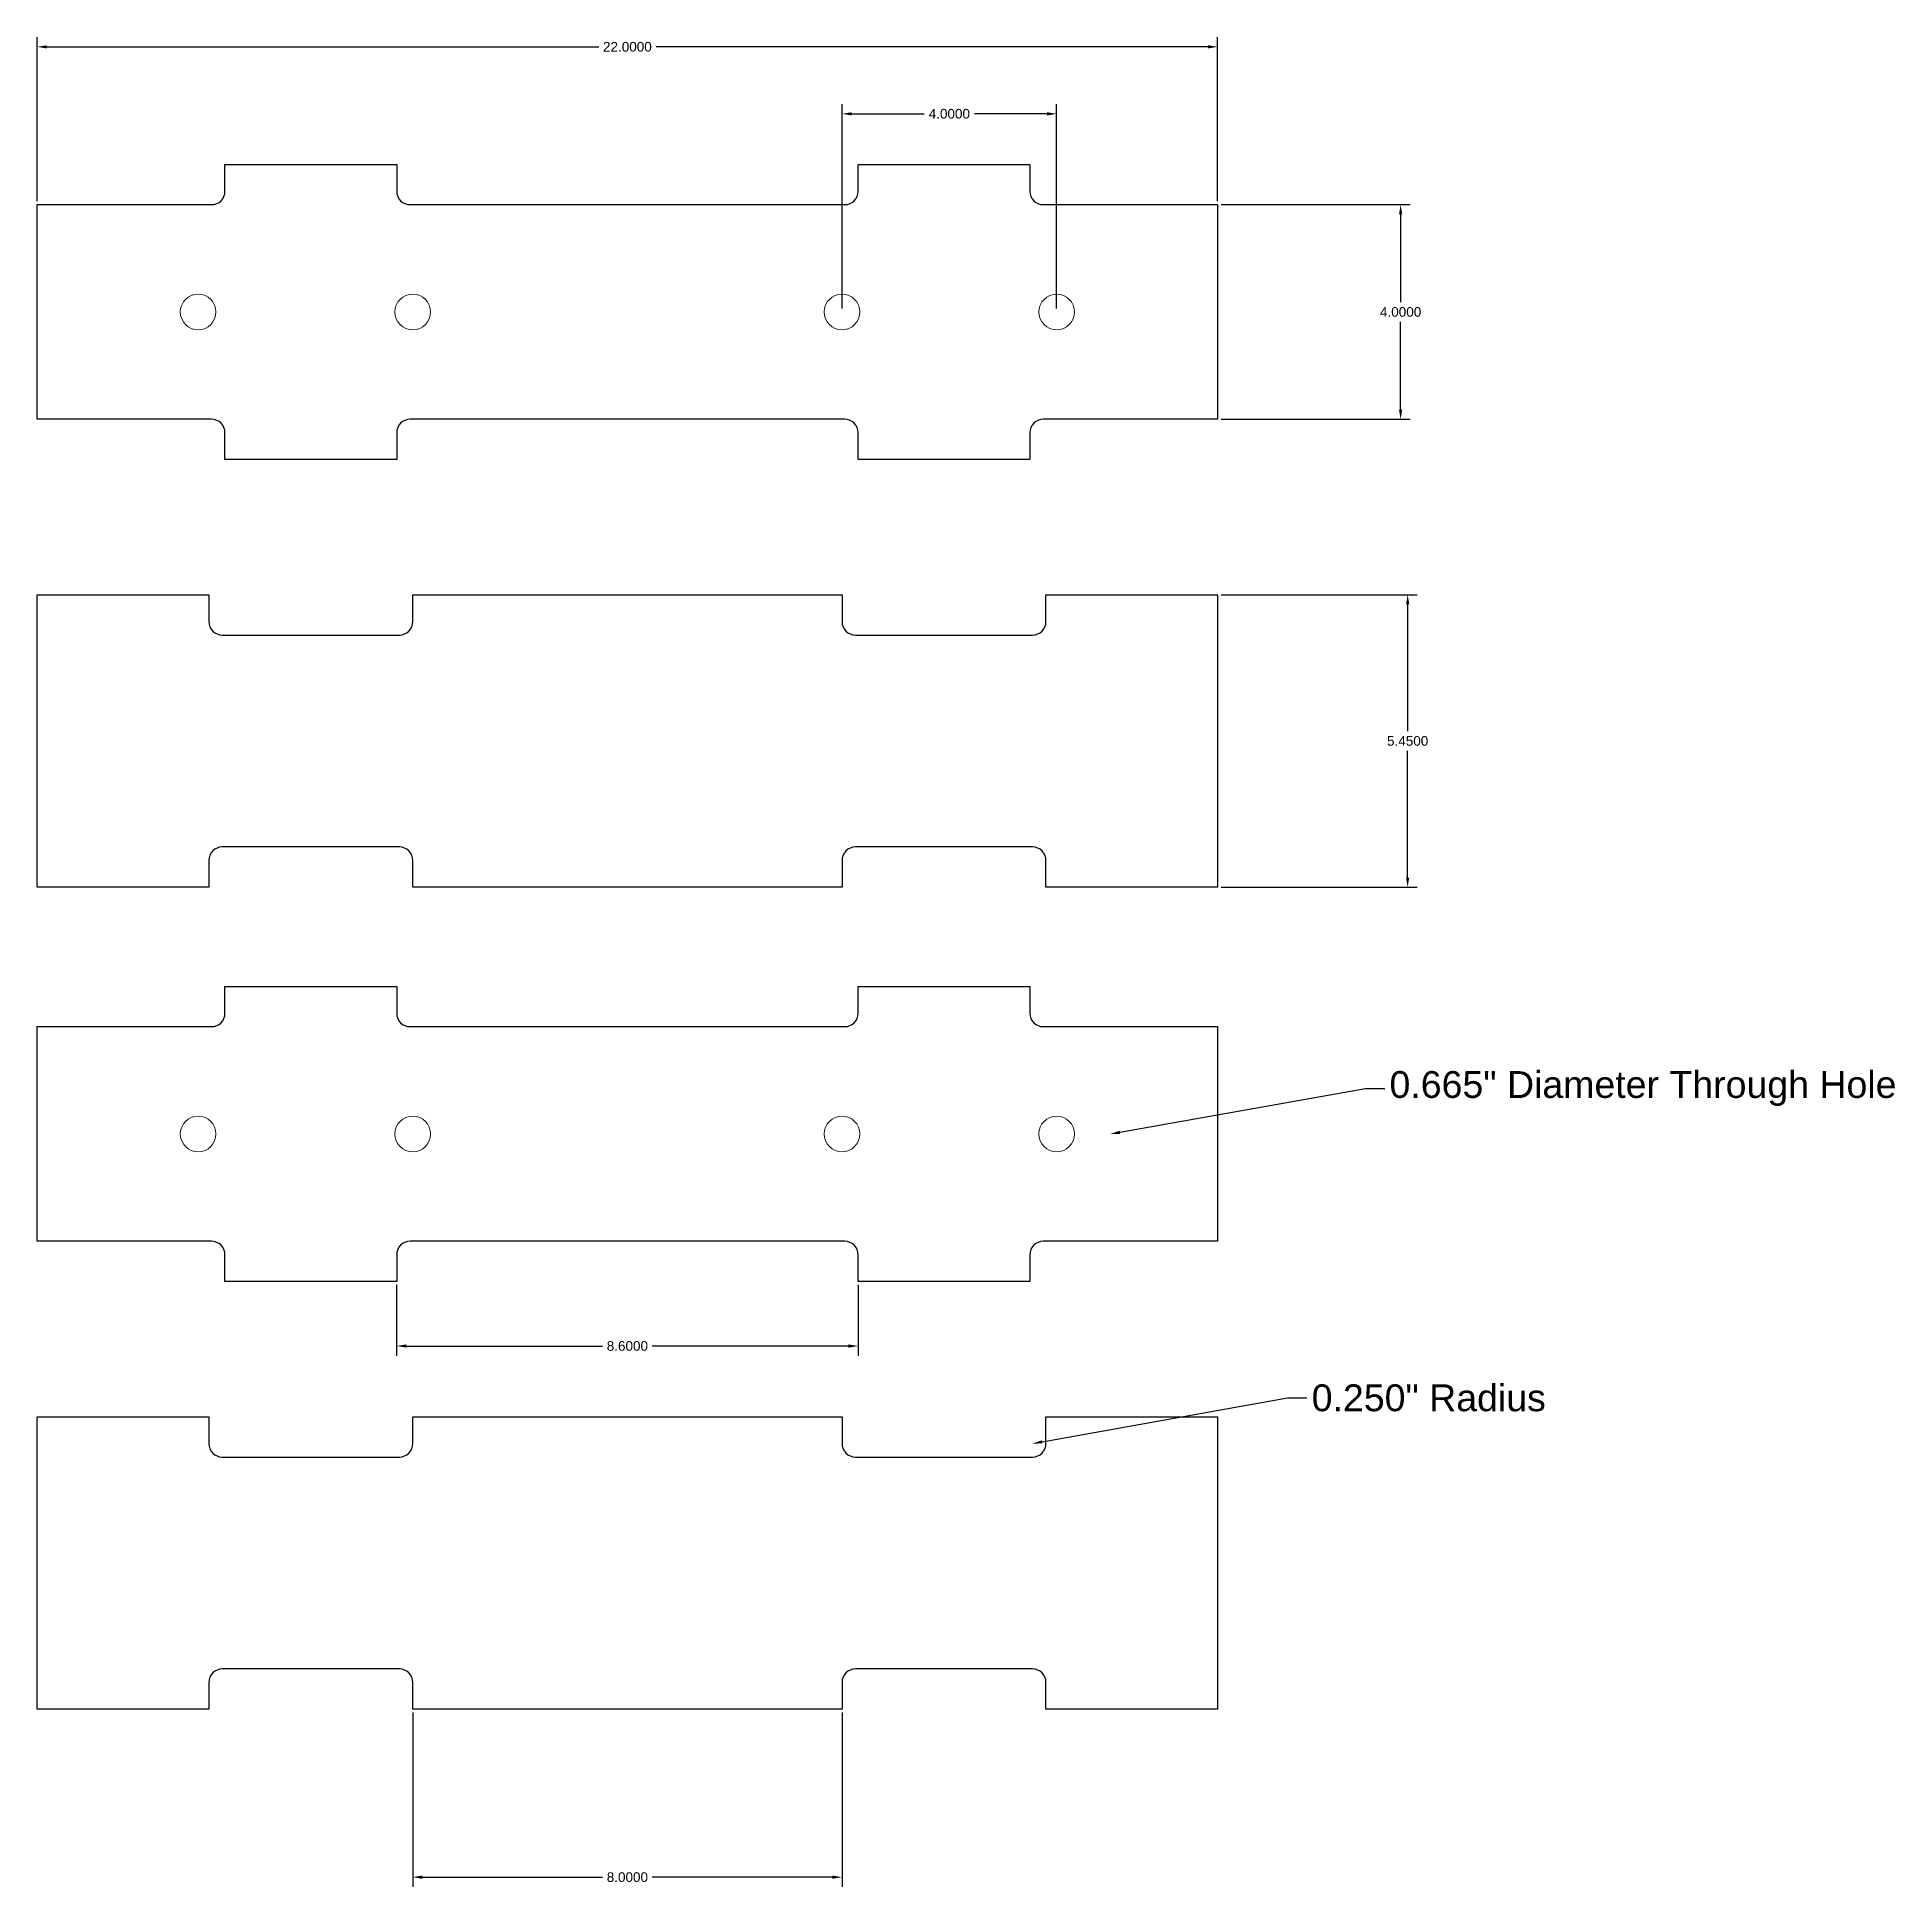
# Model space of a CAD drawing. Header units: inches. Extents: x 2.6 to 37.2, y 2 to 36.4.
import ezdxf
from ezdxf import colors
from ezdxf.entities.mleader import LeaderData, LeaderLine
from ezdxf.math import Vec2, Vec3

# ---------------------------------------------------------------- set-up
doc = ezdxf.new("R2010")
doc.units = ezdxf.units.IN
doc.header["$MEASUREMENT"] = 0
doc.layers.add('Drilling', color=3, linetype='Continuous', lineweight=13)
doc.styles.get("Standard").update_dxf_attribs({"font": 'Arial.ttf'})
doc.dimstyles.get("Standard").update_dxf_attribs({"dimtxt": 0.18, "dimasz": 0.18, "dimexe": 0.18, "dimexo": 0.0625, "dimgap": 0.09, "dimtad": 0, "dimtih": 1, "dimtoh": 1, "dimdec": 4, "dimzin": 0, "dimdsep": 46, "dimtxsty": 'Standard', "dimcen": 0.09, "dimadec": 0, "dimazin": 0, "dimtfac": 1, "dimtdec": 4, "dimtofl": 0, "dimtmove": 0, "dimatfit": 3, "dimfxl": 1, "dimtolj": 1, "dimtzin": 0, "dimarcsym": 0})

# ---------------------------------------------------------------- blocks, each defined once
blk = doc.blocks.new('*D7')
at = {"color": 0, "lineweight": -2, "transparency": 16777216}
for p, q in [((2.555, 33.37), (2.555, 36.428)), ((24.555, 33.37), (24.555, 36.428)), ((2.735, 36.248), (13.02, 36.248)), ((24.375, 36.248), (14.091, 36.248))]:
    blk.add_line(p, q, dxfattribs=at)
at = {"color": 0, "transparency": 16777216}
for points in [[(2.735, 36.278), (2.735, 36.218), (2.555, 36.248)], [(24.375, 36.278), (24.375, 36.218), (24.555, 36.248)]]:
    blk.add_solid(points, dxfattribs=at)
at = {"layer": 'Defpoints', "color": 0, "transparency": 16777216}
for p in [(2.555, 36.248), (2.555, 33.307), (24.555, 33.307)]:
    blk.add_point(p, dxfattribs=at)
at = {"color": 0, "transparency": 16777216, "insert": (13.555, 36.248), "char_height": 0.18, "attachment_point": 5}
blk.add_mtext('\\A1;22.0000', dxfattribs=at)
blk = doc.blocks.new('*D8')
at = {"color": 0, "lineweight": -2, "transparency": 16777216}
for p, q in [((24.618, 33.307), (28.145, 33.307)), ((27.965, 33.127), (27.965, 31.488)), ((27.965, 29.487), (27.965, 31.126)), ((24.618, 29.307), (28.145, 29.307))]:
    blk.add_line(p, q, dxfattribs=at)
at = {"color": 0, "transparency": 16777216}
for points in [[(27.935, 33.127), (27.995, 33.127), (27.965, 33.307)], [(27.935, 29.487), (27.995, 29.487), (27.965, 29.307)]]:
    blk.add_solid(points, dxfattribs=at)
at = {"layer": 'Defpoints', "color": 0, "transparency": 16777216}
for p in [(24.555, 33.307), (24.555, 29.307), (27.965, 29.307)]:
    blk.add_point(p, dxfattribs=at)
at = {"color": 0, "transparency": 16777216, "insert": (27.965, 31.307), "char_height": 0.18, "attachment_point": 5}
blk.add_mtext('\\A1;4.0000', dxfattribs=at)
blk = doc.blocks.new('*D9')
at = {"color": 0, "lineweight": -2, "transparency": 16777216}
for p, q in [((24.618, 26.038), (28.276, 26.038)), ((28.096, 25.858), (28.096, 23.494)), ((28.096, 20.768), (28.096, 23.131)), ((24.618, 20.588), (28.276, 20.588))]:
    blk.add_line(p, q, dxfattribs=at)
at = {"color": 0, "transparency": 16777216}
for points in [[(28.066, 25.858), (28.126, 25.858), (28.096, 26.038)], [(28.066, 20.768), (28.126, 20.768), (28.096, 20.588)]]:
    blk.add_solid(points, dxfattribs=at)
at = {"layer": 'Defpoints', "color": 0, "transparency": 16777216}
for p in [(24.555, 26.038), (24.555, 20.588), (28.096, 20.588)]:
    blk.add_point(p, dxfattribs=at)
at = {"color": 0, "transparency": 16777216, "insert": (28.096, 23.313), "char_height": 0.18, "attachment_point": 5}
blk.add_mtext('\\A1;5.4500', dxfattribs=at)
blk = doc.blocks.new('*D10')
at = {"color": 0, "lineweight": -2, "transparency": 16777216}
for p, q in [((9.555, 5.207), (9.555, 1.96)), ((17.555, 5.207), (17.555, 1.96)), ((9.735, 2.14), (13.093, 2.14)), ((17.375, 2.14), (14.017, 2.14))]:
    blk.add_line(p, q, dxfattribs=at)
at = {"color": 0, "transparency": 16777216}
for points in [[(9.735, 2.17), (9.735, 2.11), (9.555, 2.14)], [(17.375, 2.17), (17.375, 2.11), (17.555, 2.14)]]:
    blk.add_solid(points, dxfattribs=at)
at = {"layer": 'Defpoints', "color": 0, "transparency": 16777216}
for p in [(9.555, 5.27), (17.555, 5.27), (17.555, 2.14)]:
    blk.add_point(p, dxfattribs=at)
at = {"color": 0, "transparency": 16777216, "insert": (13.555, 2.14), "char_height": 0.18, "attachment_point": 5}
blk.add_mtext('\\A1;8.0000', dxfattribs=at)
blk = doc.blocks.new('*D11')
at = {"color": 0, "lineweight": -2, "transparency": 16777216}
for p, q in [((9.255, 13.177), (9.255, 11.858)), ((17.855, 13.177), (17.855, 11.858)), ((9.435, 12.038), (13.093, 12.038)), ((17.675, 12.038), (14.017, 12.038))]:
    blk.add_line(p, q, dxfattribs=at)
at = {"color": 0, "transparency": 16777216}
for points in [[(9.435, 12.068), (9.435, 12.008), (9.255, 12.038)], [(17.675, 12.068), (17.675, 12.008), (17.855, 12.038)]]:
    blk.add_solid(points, dxfattribs=at)
at = {"layer": 'Defpoints', "color": 0, "transparency": 16777216}
for p in [(9.255, 13.24), (17.855, 13.24), (17.855, 12.038)]:
    blk.add_point(p, dxfattribs=at)
at = {"color": 0, "transparency": 16777216, "insert": (13.555, 12.038), "char_height": 0.18, "attachment_point": 5}
blk.add_mtext('\\A1;8.6000', dxfattribs=at)
blk = doc.blocks.new('*D12')
at = {"color": 0, "lineweight": -2, "transparency": 16777216}
for p, q in [((17.555, 31.37), (17.555, 35.18)), ((17.735, 35), (19.088, 35)), ((21.375, 35), (20.022, 35)), ((21.555, 31.37), (21.555, 35.18))]:
    blk.add_line(p, q, dxfattribs=at)
at = {"color": 0, "transparency": 16777216}
for points in [[(17.735, 35.03), (17.735, 34.97), (17.555, 35)], [(21.375, 35.03), (21.375, 34.97), (21.555, 35)]]:
    blk.add_solid(points, dxfattribs=at)
at = {"layer": 'Defpoints', "color": 0, "transparency": 16777216}
for p in [(21.555, 35), (17.555, 31.307), (21.555, 31.307)]:
    blk.add_point(p, dxfattribs=at)
at = {"color": 0, "transparency": 16777216, "insert": (19.555, 35), "char_height": 0.18, "attachment_point": 5}
blk.add_mtext('\\A1;4.0000', dxfattribs=at)

msp = doc.modelspace()

# ---------------------------------------------------------------- linework, layer by layer
for points in [[(2.55539, 29.30727), (2.55539, 33.30727), (5.80539, 33.30727, 0.41421356), (6.05539, 33.55727), (6.05539, 34.05727), (9.25539, 34.05727), (9.25539, 33.55727, 0.41421356), (9.50539, 33.30727), (17.60539, 33.30727, 0.41421356), (17.85539, 33.55727), (17.85539, 34.05727), (21.05539, 34.05727), (21.05539, 33.55727, 0.41421356), (21.30539, 33.30727), (24.55539, 33.30727), (24.55539, 29.30727), (21.30539, 29.30727, 0.41421356), (21.05539, 29.05727), (21.05539, 28.55727), (17.85539, 28.55727), (17.85539, 29.05727, 0.41421356), (17.60539, 29.30727), (9.50539, 29.30727, 0.41421356), (9.25539, 29.05727), (9.25539, 28.55727), (6.05539, 28.55727), (6.05539, 29.05727, 0.41421356), (5.80539, 29.30727)], [(5.75539, 26.03759), (5.75539, 25.53759, 0.41421356), (6.00539, 25.28759), (9.30539, 25.28759, 0.41421356), (9.55539, 25.53759), (9.55539, 26.03759), (17.55539, 26.03759), (17.55539, 25.53759, 0.41421356), (17.80539, 25.28759), (21.10539, 25.28759, 0.41421356), (21.35539, 25.53759), (21.35539, 26.03759), (24.55539, 26.03759), (24.55539, 20.58759), (21.35539, 20.58759), (21.35539, 21.08759, 0.41421356), (21.10539, 21.33759), (17.80539, 21.33759, 0.41421356), (17.55539, 21.08759), (17.55539, 20.58759), (9.55539, 20.58759), (9.55539, 21.08759, 0.41421356), (9.30539, 21.33759), (6.00539, 21.33759, 0.41421356), (5.75539, 21.08759), (5.75539, 20.58759), (2.55539, 20.58759), (2.55539, 26.03759)], [(2.55538, 13.98953), (2.55538, 17.98953), (5.80538, 17.98953, 0.41421356), (6.05538, 18.23953), (6.05538, 18.73953), (9.25538, 18.73953), (9.25538, 18.23953, 0.41421356), (9.50538, 17.98953), (17.60538, 17.98953, 0.41421356), (17.85538, 18.23953), (17.85538, 18.73953), (21.05538, 18.73953), (21.05538, 18.23953, 0.41421356), (21.30538, 17.98953), (24.55538, 17.98953), (24.55538, 13.98953), (21.30538, 13.98953, 0.41421356), (21.05538, 13.73953), (21.05538, 13.23953), (17.85538, 13.23953), (17.85538, 13.73953, 0.41421356), (17.60538, 13.98953), (9.50538, 13.98953, 0.41421356), (9.25538, 13.73953), (9.25538, 13.23953), (6.05538, 13.23953), (6.05538, 13.73953, 0.41421356), (5.80538, 13.98953)], [(5.75538, 10.71985), (5.75538, 10.21985, 0.41421356), (6.00538, 9.96985), (9.30538, 9.96985, 0.41421356), (9.55538, 10.21985), (9.55538, 10.71985), (17.55538, 10.71985), (17.55538, 10.21985, 0.41421356), (17.80538, 9.96985), (21.10538, 9.96985, 0.41421356), (21.35538, 10.21985), (21.35538, 10.71985), (24.55538, 10.71985), (24.55538, 5.26985), (21.35538, 5.26985), (21.35538, 5.76985, 0.41421356), (21.10538, 6.01985), (17.80538, 6.01985, 0.41421356), (17.55538, 5.76985), (17.55538, 5.26985), (9.55538, 5.26985), (9.55538, 5.76985, 0.41421356), (9.30538, 6.01985), (6.00538, 6.01985, 0.41421356), (5.75538, 5.76985), (5.75538, 5.26985), (2.55538, 5.26985), (2.55538, 10.71985)]]:
    msp.add_lwpolyline(points, format="xyb", close=True)
at = {"layer": 'Drilling'}
for centre in [(5.55539, 31.30727), (9.55539, 31.30727), (17.55539, 31.30727), (21.55539, 31.30727), (5.55538, 15.98953), (9.55538, 15.98953), (17.55538, 15.98953), (21.55538, 15.98953)]:
    msp.add_circle(centre, 0.3325, dxfattribs=at)

# ---------------------------------------------------------------- dimensions: what is measured, and where the dimension line sits
for base, p1, p2, picture, middle in [((2.55539, 36.24848), (24.55539, 33.30727), (2.55539, 33.30727), '*D7', (13.55539, 36.24848)), ((21.55539, 35.0002), (17.55539, 31.30727), (21.55539, 31.30727), '*D12', (19.55539, 35.0002)), ((17.85538, 12.03824), (9.25538, 13.23953), (17.85538, 13.23953), '*D11', (13.55538, 12.03824)), ((17.55538, 2.13985), (9.55538, 5.26985), (17.55538, 5.26985), '*D10', (13.55538, 2.13985))]:
    dim = msp.add_linear_dim(base=base, p1=p1, p2=p2, dimstyle='Standard')
    dim.commit()
    dim.dimension.update_dxf_attribs({"geometry": picture, "text_midpoint": middle})
for base, p1, p2, picture, middle in [((27.96507, 29.30727), (24.55539, 33.30727), (24.55539, 29.30727), '*D8', (27.96507, 31.30727)), ((28.09637, 20.58759), (24.55539, 26.03759), (24.55539, 20.58759), '*D9', (28.09637, 23.31259))]:
    dim = msp.add_linear_dim(base=base, p1=p1, p2=p2, angle=90, dimstyle='Standard')
    dim.commit()
    dim.dimension.update_dxf_attribs({"geometry": picture, "text_midpoint": middle})

# ---------------------------------------------------------------- leaders
ml = msp.add_multileader_mtext('Standard')
ml.set_content('0.665" Diameter Through Hole', color=256)
ml.set_leader_properties()
ml.build(insert=Vec2(0, 0))
ml.multileader.update_dxf_attribs({"dogleg_length": 0.36, "arrow_head_size": 0.18})
ctx = ml.context
ctx.base_point, ctx.char_height, ctx.arrow_head_size, ctx.landing_gap_size, ctx.plane_origin = Vec3(27.66767, 16.83941), 0.5, 0.18, 0.09, Vec3(22.55538, 15.98953)
notes = []
notes.append((ctx, [(0, (1, 1, 0), (27.30767, 16.83941), (1, 0), 0.36, [(0, [(22.55538, 15.98953)], 0, [])])]))
ctx.mtext.insert, ctx.mtext.flow_direction = Vec3(27.75767, 17.16103), 5
ml = msp.add_multileader_mtext('Standard')
ml.set_content('0.250" Radius ', color=256)
ml.set_leader_properties()
ml.build(insert=Vec2(0, 0))
ml.multileader.update_dxf_attribs({"dogleg_length": 0.36, "arrow_head_size": 0.18})
ctx = ml.context
ctx.base_point, ctx.char_height, ctx.arrow_head_size, ctx.landing_gap_size, ctx.plane_origin = Vec3(26.21767, 11.06972), 0.5, 0.18, 0.09, Vec3(21.10538, 10.21985)
notes.append((ctx, [(0, (1, 1, 0), (25.85767, 11.06972), (1, 0), 0.36, [(0, [(21.10538, 10.21985)], 0, [])])]))
ctx.mtext.insert, ctx.mtext.flow_direction = Vec3(26.30767, 11.32314), 5
for ctx, leaders in notes:
    for number, flags, end, landing, length, lines in leaders:
        leader = LeaderData()
        leader.index, (leader.has_last_leader_line, leader.has_dogleg_vector, leader.attachment_direction) = number, flags
        leader.last_leader_point, leader.dogleg_vector, leader.dogleg_length = Vec3(end), Vec3(landing), length
        for number, points, colour, breaks in lines:
            line = LeaderLine()
            line.index, line.vertices, line.color, line.breaks = number, Vec3.list(points), colors.encode_raw_color(colour), breaks
            leader.lines.append(line)
        ctx.leaders.append(leader)

doc.saveas('drawing.dxf')
